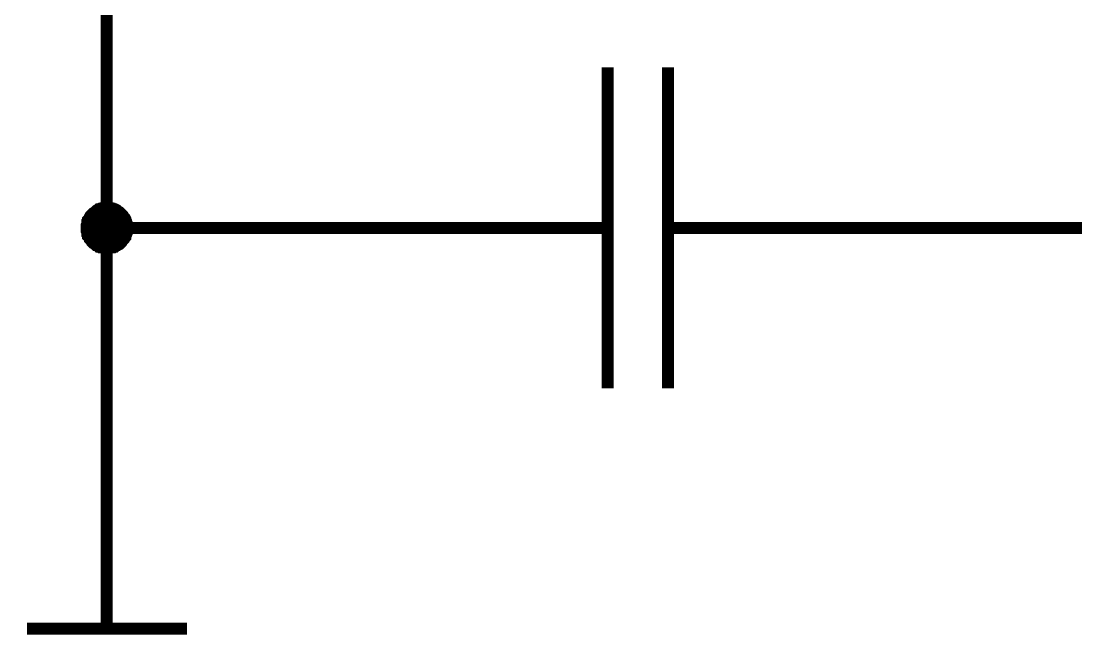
# Paper-space layout 'Layout1' of a CAD drawing. Extents: x -1 to 840, y -1 to 593.
# Drawn here: x 328.67 to 354.99, y 233 to 248.65 of the extents above; entities that cross this region are included whole.
import ezdxf

# ---------------------------------------------------------------- set-up
doc = ezdxf.new("R2010")
doc.units = 0
doc.header["$MEASUREMENT"] = 0
doc.layers.add('Sheet', color=255, linetype='CONTINUOUS')

psp = doc.layouts.get("Layout1")

# ---------------------------------------------------------------- linework, layer by layer
at = {"layer": 'Sheet', "color": 7}
for points, const_width in [([(330.804, 236.003), (330.804, 243.49), (330.804, 253.494)], 0.3), ([(343.304, 239.498), (343.304, 247.498)], 0.3), ([(344.81, 239.498), (344.81, 247.498)], 0.3), ([(330.307, 243.49), (330.307, 243.521), (330.307, 243.537), (330.307, 243.568), (330.323, 243.599), (330.323, 243.615), (330.323, 243.646), (330.338, 243.661), (330.338, 243.692), (330.354, 243.708), (330.369, 243.739), (330.385, 243.754), (330.385, 243.77), (330.4, 243.801), (330.416, 243.817), (330.431, 243.832), (330.447, 243.848), (330.462, 243.863), (330.493, 243.879), (330.509, 243.894), (330.525, 243.91), (330.54, 243.925), (330.571, 243.941), (330.587, 243.956), (330.602, 243.956), (330.633, 243.972), (330.649, 243.972), (330.68, 243.987), (330.695, 243.987), (330.726, 244.003), (330.757, 244.003), (330.773, 244.003), (330.804, 244.003)], 0.3), ([(330.307, 243.49), (330.307, 243.521), (330.307, 243.537), (330.307, 243.568), (330.323, 243.599), (330.323, 243.615), (330.323, 243.646), (330.338, 243.661), (330.338, 243.692), (330.354, 243.708), (330.369, 243.739), (330.385, 243.754), (330.385, 243.77), (330.4, 243.801), (330.416, 243.817), (330.431, 243.832), (330.447, 243.848), (330.462, 243.863), (330.493, 243.879), (330.509, 243.894), (330.525, 243.91), (330.54, 243.925), (330.571, 243.941), (330.587, 243.956), (330.602, 243.956), (330.633, 243.972), (330.649, 243.972), (330.68, 243.987), (330.695, 243.987), (330.726, 244.003), (330.757, 244.003), (330.773, 244.003), (330.804, 244.003)], 0.3), ([(330.307, 243.49), (330.307, 243.521), (330.307, 243.537), (330.307, 243.568), (330.323, 243.599), (330.323, 243.615), (330.323, 243.646), (330.338, 243.661), (330.338, 243.692), (330.354, 243.708), (330.369, 243.739), (330.385, 243.754), (330.385, 243.77), (330.4, 243.801), (330.416, 243.817), (330.431, 243.832), (330.447, 243.848), (330.462, 243.863), (330.493, 243.879), (330.509, 243.894), (330.525, 243.91), (330.54, 243.925), (330.571, 243.941), (330.587, 243.956), (330.602, 243.956), (330.633, 243.972), (330.649, 243.972), (330.68, 243.987), (330.695, 243.987), (330.726, 244.003), (330.757, 244.003), (330.773, 244.003), (330.804, 244.003)], 0.3), ([(330.307, 243.49), (330.307, 243.521), (330.307, 243.537), (330.307, 243.568), (330.323, 243.599), (330.323, 243.615), (330.323, 243.646), (330.338, 243.661), (330.338, 243.692), (330.354, 243.708), (330.369, 243.739), (330.385, 243.754), (330.385, 243.77), (330.4, 243.801), (330.416, 243.817), (330.431, 243.832), (330.447, 243.848), (330.462, 243.863), (330.493, 243.879), (330.509, 243.894), (330.525, 243.91), (330.54, 243.925), (330.571, 243.941), (330.587, 243.956), (330.602, 243.956), (330.633, 243.972), (330.649, 243.972), (330.68, 243.987), (330.695, 243.987), (330.726, 244.003), (330.757, 244.003), (330.773, 244.003), (330.804, 244.003)], 0.3), ([(330.307, 243.49), (330.307, 243.521), (330.307, 243.537), (330.307, 243.568), (330.323, 243.599), (330.323, 243.615), (330.323, 243.646), (330.338, 243.661), (330.338, 243.692), (330.354, 243.708), (330.369, 243.739), (330.385, 243.754), (330.385, 243.77), (330.4, 243.801), (330.416, 243.817), (330.431, 243.832), (330.447, 243.848), (330.462, 243.863), (330.493, 243.879), (330.509, 243.894), (330.525, 243.91), (330.54, 243.925), (330.571, 243.941), (330.587, 243.956), (330.602, 243.956), (330.633, 243.972), (330.649, 243.972), (330.68, 243.987), (330.695, 243.987), (330.726, 244.003), (330.757, 244.003), (330.773, 244.003), (330.804, 244.003)], 0.0991), ([(330.307, 243.49), (330.307, 243.521), (330.307, 243.537), (330.307, 243.568), (330.323, 243.599), (330.323, 243.615), (330.323, 243.646), (330.338, 243.661), (330.338, 243.692), (330.354, 243.708), (330.369, 243.739), (330.385, 243.754), (330.385, 243.77), (330.4, 243.801), (330.416, 243.817), (330.431, 243.832), (330.447, 243.848), (330.462, 243.863), (330.493, 243.879), (330.509, 243.894), (330.525, 243.91), (330.54, 243.925), (330.571, 243.941), (330.587, 243.956), (330.602, 243.956), (330.633, 243.972), (330.649, 243.972), (330.68, 243.987), (330.695, 243.987), (330.726, 244.003), (330.757, 244.003), (330.773, 244.003), (330.804, 244.003)], 0.0991), ([(330.307, 243.49), (330.307, 243.521), (330.307, 243.537), (330.307, 243.568), (330.323, 243.599), (330.323, 243.615), (330.323, 243.646), (330.338, 243.661), (330.338, 243.692), (330.354, 243.708), (330.369, 243.739), (330.385, 243.754), (330.385, 243.77), (330.4, 243.801), (330.416, 243.817), (330.431, 243.832), (330.447, 243.848), (330.462, 243.863), (330.493, 243.879), (330.509, 243.894), (330.525, 243.91), (330.54, 243.925), (330.571, 243.941), (330.587, 243.956), (330.602, 243.956), (330.633, 243.972), (330.649, 243.972), (330.68, 243.987), (330.695, 243.987), (330.726, 244.003), (330.757, 244.003), (330.773, 244.003), (330.804, 244.003)], 0.0991), ([(330.307, 243.49), (330.307, 243.521), (330.307, 243.537), (330.307, 243.568), (330.323, 243.599), (330.323, 243.615), (330.323, 243.646), (330.338, 243.661), (330.338, 243.692), (330.354, 243.708), (330.369, 243.739), (330.385, 243.754), (330.385, 243.77), (330.4, 243.801), (330.416, 243.817), (330.431, 243.832), (330.447, 243.848), (330.462, 243.863), (330.493, 243.879), (330.509, 243.894), (330.525, 243.91), (330.54, 243.925), (330.571, 243.941), (330.587, 243.956), (330.602, 243.956), (330.633, 243.972), (330.649, 243.972), (330.68, 243.987), (330.695, 243.987), (330.726, 244.003), (330.757, 244.003), (330.773, 244.003), (330.804, 244.003)], 0.0991), ([(330.804, 244.003), (330.804, 244.003)], 0.3), ([(330.804, 244.003), (330.835, 244.003), (330.851, 244.003), (330.882, 244.003), (330.913, 243.987), (330.928, 243.987), (330.959, 243.972), (330.975, 243.972), (331.006, 243.956), (331.021, 243.956), (331.053, 243.941), (331.068, 243.925), (331.084, 243.91), (331.115, 243.894), (331.13, 243.879), (331.146, 243.863), (331.161, 243.848), (331.177, 243.832), (331.192, 243.817), (331.208, 243.801), (331.223, 243.77), (331.239, 243.754), (331.254, 243.739), (331.27, 243.708), (331.27, 243.692), (331.285, 243.661), (331.285, 243.646), (331.301, 243.615), (331.301, 243.599), (331.316, 243.568), (331.316, 243.537), (331.316, 243.521), (331.316, 243.49)], 0.3), ([(330.804, 244.003), (330.804, 244.003)], 0.3), ([(330.804, 244.003), (330.835, 244.003), (330.851, 244.003), (330.882, 244.003), (330.913, 243.987), (330.928, 243.987), (330.959, 243.972), (330.975, 243.972), (331.006, 243.956), (331.021, 243.956), (331.053, 243.941), (331.068, 243.925), (331.084, 243.91), (331.115, 243.894), (331.13, 243.879), (331.146, 243.863), (331.161, 243.848), (331.177, 243.832), (331.192, 243.817), (331.208, 243.801), (331.223, 243.77), (331.239, 243.754), (331.254, 243.739), (331.27, 243.708), (331.27, 243.692), (331.285, 243.661), (331.285, 243.646), (331.301, 243.615), (331.301, 243.599), (331.316, 243.568), (331.316, 243.537), (331.316, 243.521), (331.316, 243.49)], 0.3), ([(330.804, 244.003), (330.804, 244.003)], 0.3), ([(330.804, 244.003), (330.835, 244.003), (330.851, 244.003), (330.882, 244.003), (330.913, 243.987), (330.928, 243.987), (330.959, 243.972), (330.975, 243.972), (331.006, 243.956), (331.021, 243.956), (331.053, 243.941), (331.068, 243.925), (331.084, 243.91), (331.115, 243.894), (331.13, 243.879), (331.146, 243.863), (331.161, 243.848), (331.177, 243.832), (331.192, 243.817), (331.208, 243.801), (331.223, 243.77), (331.239, 243.754), (331.254, 243.739), (331.27, 243.708), (331.27, 243.692), (331.285, 243.661), (331.285, 243.646), (331.301, 243.615), (331.301, 243.599), (331.316, 243.568), (331.316, 243.537), (331.316, 243.521), (331.316, 243.49)], 0.3), ([(330.804, 244.003), (330.804, 244.003)], 0.3), ([(330.804, 244.003), (330.835, 244.003), (330.851, 244.003), (330.882, 244.003), (330.913, 243.987), (330.928, 243.987), (330.959, 243.972), (330.975, 243.972), (331.006, 243.956), (331.021, 243.956), (331.053, 243.941), (331.068, 243.925), (331.084, 243.91), (331.115, 243.894), (331.13, 243.879), (331.146, 243.863), (331.161, 243.848), (331.177, 243.832), (331.192, 243.817), (331.208, 243.801), (331.223, 243.77), (331.239, 243.754), (331.254, 243.739), (331.27, 243.708), (331.27, 243.692), (331.285, 243.661), (331.285, 243.646), (331.301, 243.615), (331.301, 243.599), (331.316, 243.568), (331.316, 243.537), (331.316, 243.521), (331.316, 243.49)], 0.3), ([(330.804, 244.003), (330.804, 244.003)], 0.0991), ([(330.804, 244.003), (330.835, 244.003), (330.851, 244.003), (330.882, 244.003), (330.913, 243.987), (330.928, 243.987), (330.959, 243.972), (330.975, 243.972), (331.006, 243.956), (331.021, 243.956), (331.053, 243.941), (331.068, 243.925), (331.084, 243.91), (331.115, 243.894), (331.13, 243.879), (331.146, 243.863), (331.161, 243.848), (331.177, 243.832), (331.192, 243.817), (331.208, 243.801), (331.223, 243.77), (331.239, 243.754), (331.254, 243.739), (331.27, 243.708), (331.27, 243.692), (331.285, 243.661), (331.285, 243.646), (331.301, 243.615), (331.301, 243.599), (331.316, 243.568), (331.316, 243.537), (331.316, 243.521), (331.316, 243.49)], 0.0991), ([(330.804, 244.003), (330.804, 244.003)], 0.0991), ([(330.804, 244.003), (330.835, 244.003), (330.851, 244.003), (330.882, 244.003), (330.913, 243.987), (330.928, 243.987), (330.959, 243.972), (330.975, 243.972), (331.006, 243.956), (331.021, 243.956), (331.053, 243.941), (331.068, 243.925), (331.084, 243.91), (331.115, 243.894), (331.13, 243.879), (331.146, 243.863), (331.161, 243.848), (331.177, 243.832), (331.192, 243.817), (331.208, 243.801), (331.223, 243.77), (331.239, 243.754), (331.254, 243.739), (331.27, 243.708), (331.27, 243.692), (331.285, 243.661), (331.285, 243.646), (331.301, 243.615), (331.301, 243.599), (331.316, 243.568), (331.316, 243.537), (331.316, 243.521), (331.316, 243.49)], 0.0991), ([(330.804, 244.003), (330.804, 244.003)], 0.0991), ([(330.804, 244.003), (330.835, 244.003), (330.851, 244.003), (330.882, 244.003), (330.913, 243.987), (330.928, 243.987), (330.959, 243.972), (330.975, 243.972), (331.006, 243.956), (331.021, 243.956), (331.053, 243.941), (331.068, 243.925), (331.084, 243.91), (331.115, 243.894), (331.13, 243.879), (331.146, 243.863), (331.161, 243.848), (331.177, 243.832), (331.192, 243.817), (331.208, 243.801), (331.223, 243.77), (331.239, 243.754), (331.254, 243.739), (331.27, 243.708), (331.27, 243.692), (331.285, 243.661), (331.285, 243.646), (331.301, 243.615), (331.301, 243.599), (331.316, 243.568), (331.316, 243.537), (331.316, 243.521), (331.316, 243.49)], 0.0991), ([(330.804, 244.003), (330.804, 244.003)], 0.0991), ([(330.804, 244.003), (330.835, 244.003), (330.851, 244.003), (330.882, 244.003), (330.913, 243.987), (330.928, 243.987), (330.959, 243.972), (330.975, 243.972), (331.006, 243.956), (331.021, 243.956), (331.053, 243.941), (331.068, 243.925), (331.084, 243.91), (331.115, 243.894), (331.13, 243.879), (331.146, 243.863), (331.161, 243.848), (331.177, 243.832), (331.192, 243.817), (331.208, 243.801), (331.223, 243.77), (331.239, 243.754), (331.254, 243.739), (331.27, 243.708), (331.27, 243.692), (331.285, 243.661), (331.285, 243.646), (331.301, 243.615), (331.301, 243.599), (331.316, 243.568), (331.316, 243.537), (331.316, 243.521), (331.316, 243.49)], 0.0991), ([(330.804, 242.993), (330.773, 242.993), (330.757, 242.993), (330.726, 242.993), (330.695, 243.009), (330.68, 243.009), (330.649, 243.009), (330.633, 243.024), (330.602, 243.024), (330.587, 243.04), (330.571, 243.055), (330.54, 243.071), (330.525, 243.071), (330.509, 243.086), (330.493, 243.102), (330.462, 243.117), (330.447, 243.133), (330.431, 243.149), (330.416, 243.18), (330.4, 243.195), (330.385, 243.211), (330.385, 243.226), (330.369, 243.257), (330.354, 243.273), (330.338, 243.288), (330.338, 243.319), (330.323, 243.335), (330.323, 243.366), (330.323, 243.382), (330.307, 243.413), (330.307, 243.444), (330.307, 243.459), (330.307, 243.49)], 0.3), ([(330.307, 243.49), (330.307, 243.49)], 0.3), ([(330.804, 242.993), (330.773, 242.993), (330.757, 242.993), (330.726, 242.993), (330.695, 243.009), (330.68, 243.009), (330.649, 243.009), (330.633, 243.024), (330.602, 243.024), (330.587, 243.04), (330.571, 243.055), (330.54, 243.071), (330.525, 243.071), (330.509, 243.086), (330.493, 243.102), (330.462, 243.117), (330.447, 243.133), (330.431, 243.149), (330.416, 243.18), (330.4, 243.195), (330.385, 243.211), (330.385, 243.226), (330.369, 243.257), (330.354, 243.273), (330.338, 243.288), (330.338, 243.319), (330.323, 243.335), (330.323, 243.366), (330.323, 243.382), (330.307, 243.413), (330.307, 243.444), (330.307, 243.459), (330.307, 243.49)], 0.3), ([(330.307, 243.49), (330.307, 243.49)], 0.3), ([(330.804, 242.993), (330.773, 242.993), (330.757, 242.993), (330.726, 242.993), (330.695, 243.009), (330.68, 243.009), (330.649, 243.009), (330.633, 243.024), (330.602, 243.024), (330.587, 243.04), (330.571, 243.055), (330.54, 243.071), (330.525, 243.071), (330.509, 243.086), (330.493, 243.102), (330.462, 243.117), (330.447, 243.133), (330.431, 243.149), (330.416, 243.18), (330.4, 243.195), (330.385, 243.211), (330.385, 243.226), (330.369, 243.257), (330.354, 243.273), (330.338, 243.288), (330.338, 243.319), (330.323, 243.335), (330.323, 243.366), (330.323, 243.382), (330.307, 243.413), (330.307, 243.444), (330.307, 243.459), (330.307, 243.49)], 0.3), ([(330.307, 243.49), (330.307, 243.49)], 0.3), ([(330.804, 242.993), (330.773, 242.993), (330.757, 242.993), (330.726, 242.993), (330.695, 243.009), (330.68, 243.009), (330.649, 243.009), (330.633, 243.024), (330.602, 243.024), (330.587, 243.04), (330.571, 243.055), (330.54, 243.071), (330.525, 243.071), (330.509, 243.086), (330.493, 243.102), (330.462, 243.117), (330.447, 243.133), (330.431, 243.149), (330.416, 243.18), (330.4, 243.195), (330.385, 243.211), (330.385, 243.226), (330.369, 243.257), (330.354, 243.273), (330.338, 243.288), (330.338, 243.319), (330.323, 243.335), (330.323, 243.366), (330.323, 243.382), (330.307, 243.413), (330.307, 243.444), (330.307, 243.459), (330.307, 243.49)], 0.3), ([(330.307, 243.49), (330.307, 243.49)], 0.3), ([(330.804, 242.993), (330.773, 242.993), (330.757, 242.993), (330.726, 242.993), (330.695, 243.009), (330.68, 243.009), (330.649, 243.009), (330.633, 243.024), (330.602, 243.024), (330.587, 243.04), (330.571, 243.055), (330.54, 243.071), (330.525, 243.071), (330.509, 243.086), (330.493, 243.102), (330.462, 243.117), (330.447, 243.133), (330.431, 243.149), (330.416, 243.18), (330.4, 243.195), (330.385, 243.211), (330.385, 243.226), (330.369, 243.257), (330.354, 243.273), (330.338, 243.288), (330.338, 243.319), (330.323, 243.335), (330.323, 243.366), (330.323, 243.382), (330.307, 243.413), (330.307, 243.444), (330.307, 243.459), (330.307, 243.49)], 0.0991), ([(330.307, 243.49), (330.307, 243.49)], 0.0991), ([(330.804, 242.993), (330.773, 242.993), (330.757, 242.993), (330.726, 242.993), (330.695, 243.009), (330.68, 243.009), (330.649, 243.009), (330.633, 243.024), (330.602, 243.024), (330.587, 243.04), (330.571, 243.055), (330.54, 243.071), (330.525, 243.071), (330.509, 243.086), (330.493, 243.102), (330.462, 243.117), (330.447, 243.133), (330.431, 243.149), (330.416, 243.18), (330.4, 243.195), (330.385, 243.211), (330.385, 243.226), (330.369, 243.257), (330.354, 243.273), (330.338, 243.288), (330.338, 243.319), (330.323, 243.335), (330.323, 243.366), (330.323, 243.382), (330.307, 243.413), (330.307, 243.444), (330.307, 243.459), (330.307, 243.49)], 0.0991), ([(330.307, 243.49), (330.307, 243.49)], 0.0991), ([(330.804, 242.993), (330.773, 242.993), (330.757, 242.993), (330.726, 242.993), (330.695, 243.009), (330.68, 243.009), (330.649, 243.009), (330.633, 243.024), (330.602, 243.024), (330.587, 243.04), (330.571, 243.055), (330.54, 243.071), (330.525, 243.071), (330.509, 243.086), (330.493, 243.102), (330.462, 243.117), (330.447, 243.133), (330.431, 243.149), (330.416, 243.18), (330.4, 243.195), (330.385, 243.211), (330.385, 243.226), (330.369, 243.257), (330.354, 243.273), (330.338, 243.288), (330.338, 243.319), (330.323, 243.335), (330.323, 243.366), (330.323, 243.382), (330.307, 243.413), (330.307, 243.444), (330.307, 243.459), (330.307, 243.49)], 0.0991), ([(330.307, 243.49), (330.307, 243.49)], 0.0991), ([(330.804, 242.993), (330.773, 242.993), (330.757, 242.993), (330.726, 242.993), (330.695, 243.009), (330.68, 243.009), (330.649, 243.009), (330.633, 243.024), (330.602, 243.024), (330.587, 243.04), (330.571, 243.055), (330.54, 243.071), (330.525, 243.071), (330.509, 243.086), (330.493, 243.102), (330.462, 243.117), (330.447, 243.133), (330.431, 243.149), (330.416, 243.18), (330.4, 243.195), (330.385, 243.211), (330.385, 243.226), (330.369, 243.257), (330.354, 243.273), (330.338, 243.288), (330.338, 243.319), (330.323, 243.335), (330.323, 243.366), (330.323, 243.382), (330.307, 243.413), (330.307, 243.444), (330.307, 243.459), (330.307, 243.49)], 0.0991), ([(330.307, 243.49), (330.307, 243.49)], 0.0991), ([(330.804, 243.49), (340.804, 243.49)], 0.3), ([(331.316, 243.49), (331.316, 243.459), (331.316, 243.444), (331.316, 243.413), (331.301, 243.382), (331.301, 243.366), (331.285, 243.335), (331.285, 243.319), (331.27, 243.288), (331.27, 243.273), (331.254, 243.257), (331.239, 243.226), (331.223, 243.211), (331.208, 243.195), (331.192, 243.18), (331.177, 243.149), (331.161, 243.133), (331.146, 243.117), (331.13, 243.102), (331.115, 243.086), (331.084, 243.071), (331.068, 243.071), (331.053, 243.055), (331.021, 243.04), (331.006, 243.024), (330.975, 243.024), (330.959, 243.009), (330.928, 243.009), (330.913, 243.009), (330.882, 242.993), (330.851, 242.993), (330.835, 242.993), (330.804, 242.993)], 0.3), ([(331.316, 243.49), (331.316, 243.459), (331.316, 243.444), (331.316, 243.413), (331.301, 243.382), (331.301, 243.366), (331.285, 243.335), (331.285, 243.319), (331.27, 243.288), (331.27, 243.273), (331.254, 243.257), (331.239, 243.226), (331.223, 243.211), (331.208, 243.195), (331.192, 243.18), (331.177, 243.149), (331.161, 243.133), (331.146, 243.117), (331.13, 243.102), (331.115, 243.086), (331.084, 243.071), (331.068, 243.071), (331.053, 243.055), (331.021, 243.04), (331.006, 243.024), (330.975, 243.024), (330.959, 243.009), (330.928, 243.009), (330.913, 243.009), (330.882, 242.993), (330.851, 242.993), (330.835, 242.993), (330.804, 242.993)], 0.3), ([(331.316, 243.49), (331.316, 243.459), (331.316, 243.444), (331.316, 243.413), (331.301, 243.382), (331.301, 243.366), (331.285, 243.335), (331.285, 243.319), (331.27, 243.288), (331.27, 243.273), (331.254, 243.257), (331.239, 243.226), (331.223, 243.211), (331.208, 243.195), (331.192, 243.18), (331.177, 243.149), (331.161, 243.133), (331.146, 243.117), (331.13, 243.102), (331.115, 243.086), (331.084, 243.071), (331.068, 243.071), (331.053, 243.055), (331.021, 243.04), (331.006, 243.024), (330.975, 243.024), (330.959, 243.009), (330.928, 243.009), (330.913, 243.009), (330.882, 242.993), (330.851, 242.993), (330.835, 242.993), (330.804, 242.993)], 0.3), ([(331.316, 243.49), (331.316, 243.459), (331.316, 243.444), (331.316, 243.413), (331.301, 243.382), (331.301, 243.366), (331.285, 243.335), (331.285, 243.319), (331.27, 243.288), (331.27, 243.273), (331.254, 243.257), (331.239, 243.226), (331.223, 243.211), (331.208, 243.195), (331.192, 243.18), (331.177, 243.149), (331.161, 243.133), (331.146, 243.117), (331.13, 243.102), (331.115, 243.086), (331.084, 243.071), (331.068, 243.071), (331.053, 243.055), (331.021, 243.04), (331.006, 243.024), (330.975, 243.024), (330.959, 243.009), (330.928, 243.009), (330.913, 243.009), (330.882, 242.993), (330.851, 242.993), (330.835, 242.993), (330.804, 242.993)], 0.3), ([(331.316, 243.49), (331.316, 243.459), (331.316, 243.444), (331.316, 243.413), (331.301, 243.382), (331.301, 243.366), (331.285, 243.335), (331.285, 243.319), (331.27, 243.288), (331.27, 243.273), (331.254, 243.257), (331.239, 243.226), (331.223, 243.211), (331.208, 243.195), (331.192, 243.18), (331.177, 243.149), (331.161, 243.133), (331.146, 243.117), (331.13, 243.102), (331.115, 243.086), (331.084, 243.071), (331.068, 243.071), (331.053, 243.055), (331.021, 243.04), (331.006, 243.024), (330.975, 243.024), (330.959, 243.009), (330.928, 243.009), (330.913, 243.009), (330.882, 242.993), (330.851, 242.993), (330.835, 242.993), (330.804, 242.993)], 0.0991), ([(331.316, 243.49), (331.316, 243.459), (331.316, 243.444), (331.316, 243.413), (331.301, 243.382), (331.301, 243.366), (331.285, 243.335), (331.285, 243.319), (331.27, 243.288), (331.27, 243.273), (331.254, 243.257), (331.239, 243.226), (331.223, 243.211), (331.208, 243.195), (331.192, 243.18), (331.177, 243.149), (331.161, 243.133), (331.146, 243.117), (331.13, 243.102), (331.115, 243.086), (331.084, 243.071), (331.068, 243.071), (331.053, 243.055), (331.021, 243.04), (331.006, 243.024), (330.975, 243.024), (330.959, 243.009), (330.928, 243.009), (330.913, 243.009), (330.882, 242.993), (330.851, 242.993), (330.835, 242.993), (330.804, 242.993)], 0.0991), ([(331.316, 243.49), (331.316, 243.459), (331.316, 243.444), (331.316, 243.413), (331.301, 243.382), (331.301, 243.366), (331.285, 243.335), (331.285, 243.319), (331.27, 243.288), (331.27, 243.273), (331.254, 243.257), (331.239, 243.226), (331.223, 243.211), (331.208, 243.195), (331.192, 243.18), (331.177, 243.149), (331.161, 243.133), (331.146, 243.117), (331.13, 243.102), (331.115, 243.086), (331.084, 243.071), (331.068, 243.071), (331.053, 243.055), (331.021, 243.04), (331.006, 243.024), (330.975, 243.024), (330.959, 243.009), (330.928, 243.009), (330.913, 243.009), (330.882, 242.993), (330.851, 242.993), (330.835, 242.993), (330.804, 242.993)], 0.0991), ([(331.316, 243.49), (331.316, 243.459), (331.316, 243.444), (331.316, 243.413), (331.301, 243.382), (331.301, 243.366), (331.285, 243.335), (331.285, 243.319), (331.27, 243.288), (331.27, 243.273), (331.254, 243.257), (331.239, 243.226), (331.223, 243.211), (331.208, 243.195), (331.192, 243.18), (331.177, 243.149), (331.161, 243.133), (331.146, 243.117), (331.13, 243.102), (331.115, 243.086), (331.084, 243.071), (331.068, 243.071), (331.053, 243.055), (331.021, 243.04), (331.006, 243.024), (330.975, 243.024), (330.959, 243.009), (330.928, 243.009), (330.913, 243.009), (330.882, 242.993), (330.851, 242.993), (330.835, 242.993), (330.804, 242.993)], 0.0991), ([(331.316, 243.49), (331.316, 243.49), (331.316, 243.49), (331.316, 243.49), (331.316, 243.49), (331.316, 243.49), (331.316, 243.49), (331.316, 243.49), (331.316, 243.49), (331.316, 243.49), (331.316, 243.49), (331.316, 243.49), (331.316, 243.49), (331.316, 243.49), (331.316, 243.49), (331.316, 243.49), (331.316, 243.49), (331.316, 243.49), (331.316, 243.49), (331.316, 243.49), (331.316, 243.49), (331.316, 243.49), (331.316, 243.49), (331.316, 243.49), (331.316, 243.49), (331.316, 243.49), (331.316, 243.49), (331.316, 243.49), (331.316, 243.49), (331.316, 243.49), (331.316, 243.49), (331.316, 243.49), (331.316, 243.49)], 0.3), ([(331.316, 243.49), (331.316, 243.49)], 0.3), ([(331.316, 243.49), (331.316, 243.49), (331.316, 243.49), (331.316, 243.49), (331.316, 243.49), (331.316, 243.49), (331.316, 243.49), (331.316, 243.49), (331.316, 243.49), (331.316, 243.49), (331.316, 243.49), (331.316, 243.49), (331.316, 243.49), (331.316, 243.49), (331.316, 243.49), (331.316, 243.49), (331.316, 243.49), (331.316, 243.49), (331.316, 243.49), (331.316, 243.49), (331.316, 243.49), (331.316, 243.49), (331.316, 243.49), (331.316, 243.49), (331.316, 243.49), (331.316, 243.49), (331.316, 243.49), (331.316, 243.49), (331.316, 243.49), (331.316, 243.49), (331.316, 243.49), (331.316, 243.49), (331.316, 243.49)], 0.3), ([(331.316, 243.49), (331.316, 243.49)], 0.3), ([(331.316, 243.49), (331.316, 243.49), (331.316, 243.49), (331.316, 243.49), (331.316, 243.49), (331.316, 243.49), (331.316, 243.49), (331.316, 243.49), (331.316, 243.49), (331.316, 243.49), (331.316, 243.49), (331.316, 243.49), (331.316, 243.49), (331.316, 243.49), (331.316, 243.49), (331.316, 243.49), (331.316, 243.49), (331.316, 243.49), (331.316, 243.49), (331.316, 243.49), (331.316, 243.49), (331.316, 243.49), (331.316, 243.49), (331.316, 243.49), (331.316, 243.49), (331.316, 243.49), (331.316, 243.49), (331.316, 243.49), (331.316, 243.49), (331.316, 243.49), (331.316, 243.49), (331.316, 243.49), (331.316, 243.49)], 0.3), ([(331.316, 243.49), (331.316, 243.49)], 0.3), ([(331.316, 243.49), (331.316, 243.49), (331.316, 243.49), (331.316, 243.49), (331.316, 243.49), (331.316, 243.49), (331.316, 243.49), (331.316, 243.49), (331.316, 243.49), (331.316, 243.49), (331.316, 243.49), (331.316, 243.49), (331.316, 243.49), (331.316, 243.49), (331.316, 243.49), (331.316, 243.49), (331.316, 243.49), (331.316, 243.49), (331.316, 243.49), (331.316, 243.49), (331.316, 243.49), (331.316, 243.49), (331.316, 243.49), (331.316, 243.49), (331.316, 243.49), (331.316, 243.49), (331.316, 243.49), (331.316, 243.49), (331.316, 243.49), (331.316, 243.49), (331.316, 243.49), (331.316, 243.49), (331.316, 243.49)], 0.3), ([(331.316, 243.49), (331.316, 243.49)], 0.3), ([(331.316, 243.49), (331.316, 243.49), (331.316, 243.49), (331.316, 243.49), (331.316, 243.49), (331.316, 243.49), (331.316, 243.49), (331.316, 243.49), (331.316, 243.49), (331.316, 243.49), (331.316, 243.49), (331.316, 243.49), (331.316, 243.49), (331.316, 243.49), (331.316, 243.49), (331.316, 243.49), (331.316, 243.49), (331.316, 243.49), (331.316, 243.49), (331.316, 243.49), (331.316, 243.49), (331.316, 243.49), (331.316, 243.49), (331.316, 243.49), (331.316, 243.49), (331.316, 243.49), (331.316, 243.49), (331.316, 243.49), (331.316, 243.49), (331.316, 243.49), (331.316, 243.49), (331.316, 243.49), (331.316, 243.49)], 0.0991), ([(331.316, 243.49), (331.316, 243.49)], 0.0991), ([(331.316, 243.49), (331.316, 243.49), (331.316, 243.49), (331.316, 243.49), (331.316, 243.49), (331.316, 243.49), (331.316, 243.49), (331.316, 243.49), (331.316, 243.49), (331.316, 243.49), (331.316, 243.49), (331.316, 243.49), (331.316, 243.49), (331.316, 243.49), (331.316, 243.49), (331.316, 243.49), (331.316, 243.49), (331.316, 243.49), (331.316, 243.49), (331.316, 243.49), (331.316, 243.49), (331.316, 243.49), (331.316, 243.49), (331.316, 243.49), (331.316, 243.49), (331.316, 243.49), (331.316, 243.49), (331.316, 243.49), (331.316, 243.49), (331.316, 243.49), (331.316, 243.49), (331.316, 243.49), (331.316, 243.49)], 0.0991), ([(331.316, 243.49), (331.316, 243.49)], 0.0991), ([(331.316, 243.49), (331.316, 243.49), (331.316, 243.49), (331.316, 243.49), (331.316, 243.49), (331.316, 243.49), (331.316, 243.49), (331.316, 243.49), (331.316, 243.49), (331.316, 243.49), (331.316, 243.49), (331.316, 243.49), (331.316, 243.49), (331.316, 243.49), (331.316, 243.49), (331.316, 243.49), (331.316, 243.49), (331.316, 243.49), (331.316, 243.49), (331.316, 243.49), (331.316, 243.49), (331.316, 243.49), (331.316, 243.49), (331.316, 243.49), (331.316, 243.49), (331.316, 243.49), (331.316, 243.49), (331.316, 243.49), (331.316, 243.49), (331.316, 243.49), (331.316, 243.49), (331.316, 243.49), (331.316, 243.49)], 0.0991), ([(331.316, 243.49), (331.316, 243.49)], 0.0991), ([(331.316, 243.49), (331.316, 243.49), (331.316, 243.49), (331.316, 243.49), (331.316, 243.49), (331.316, 243.49), (331.316, 243.49), (331.316, 243.49), (331.316, 243.49), (331.316, 243.49), (331.316, 243.49), (331.316, 243.49), (331.316, 243.49), (331.316, 243.49), (331.316, 243.49), (331.316, 243.49), (331.316, 243.49), (331.316, 243.49), (331.316, 243.49), (331.316, 243.49), (331.316, 243.49), (331.316, 243.49), (331.316, 243.49), (331.316, 243.49), (331.316, 243.49), (331.316, 243.49), (331.316, 243.49), (331.316, 243.49), (331.316, 243.49), (331.316, 243.49), (331.316, 243.49), (331.316, 243.49), (331.316, 243.49)], 0.0991), ([(331.316, 243.49), (331.316, 243.49)], 0.0991), ([(343.304, 243.49), (340.804, 243.49)], 0.3), ([(344.81, 243.49), (347.31, 243.49)], 0.3), ([(347.31, 218.497), (355.804, 218.497), (355.804, 231.001), (355.804, 243.49), (347.31, 243.49)], 0.3), ([(330.804, 233.502), (330.804, 236.003)], 0.3), ([(332.807, 233.502), (328.816, 233.502)], 0.3)]:
    psp.add_lwpolyline(points, dxfattribs=dict(at, const_width=const_width))
at = {"layer": 'Sheet', "color": 7, "const_width": 0.508}
psp.add_lwpolyline([(330.517, 243.503, 1), (331.025, 243.503, 1)], format="xyb", close=True, dxfattribs=at)

doc.saveas('drawing.dxf')
